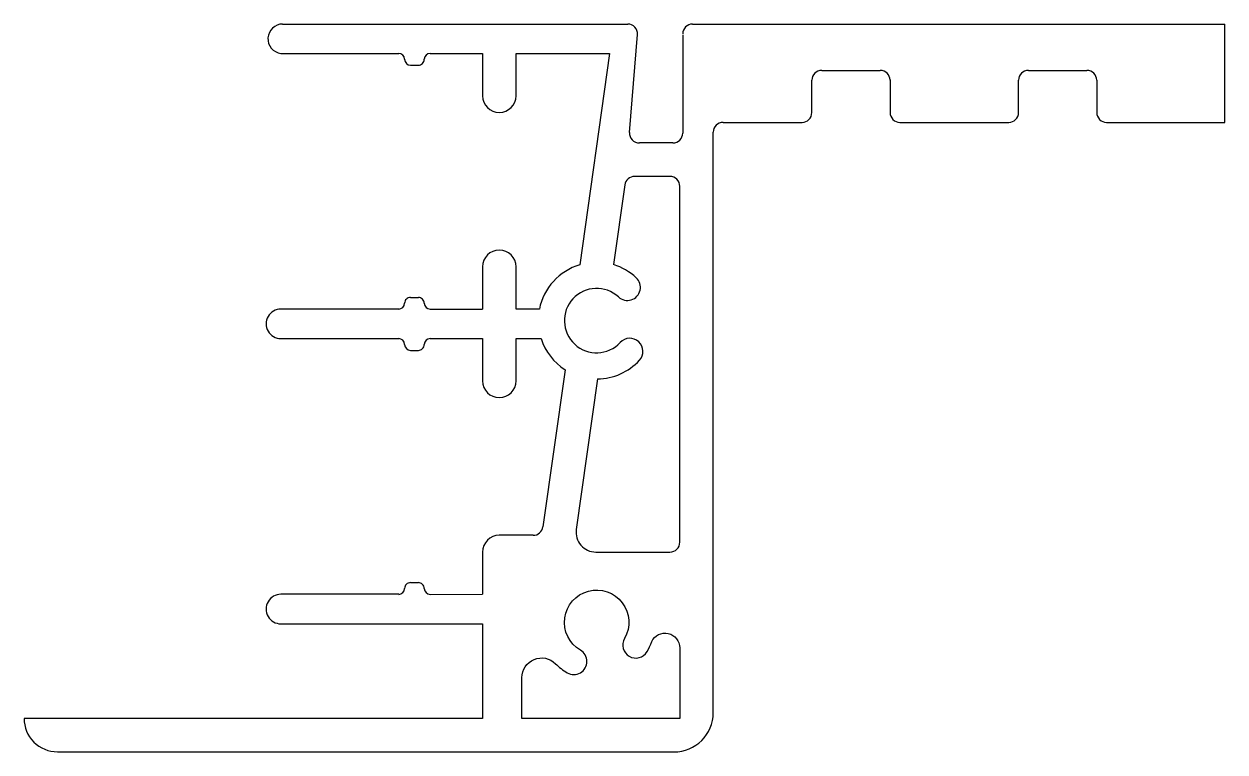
# Model space of a CAD drawing. Extents: x 651.9 to 713, y 368.7 to 405.7.
import ezdxf

# ---------------------------------------------------------------- set-up
doc = ezdxf.new("R2010")
doc.units = 0
doc.layers.get('0').update_dxf_attribs({"linetype": 'CONTINUOUS'})

msp = doc.modelspace()

# ---------------------------------------------------------------- linework, layer by layer
at = {"color": 0}
for p, q in [((665.079, 405.742), (682.611, 405.742)), ((685.908, 405.742), (712.961, 405.742)), ((712.961, 400.742), (712.961, 405.742)), ((682.705, 400.233), (683.108, 405.201)), ((685.408, 405.193), (685.408, 400.193)), ((664.987, 404.248), (670.979, 404.248)), ((672.574, 404.248), (675.237, 404.248)), ((675.237, 404.248), (675.237, 402.098)), ((676.937, 402.098), (676.937, 404.242)), ((676.937, 404.242), (681.686, 404.242)), ((681.686, 404.242), (680.177, 393.504)), ((692.469, 403.382), (695.442, 403.382)), ((702.971, 403.382), (705.944, 403.382)), ((691.969, 401.242), (691.969, 402.882)), ((695.942, 402.927), (695.942, 401.242)), ((702.471, 401.242), (702.471, 402.882)), ((706.444, 402.882), (706.444, 401.242)), ((687.457, 400.742), (691.469, 400.742)), ((696.442, 400.742), (701.971, 400.742)), ((706.944, 400.742), (712.961, 400.742)), ((686.959, 370.733), (686.957, 400.242)), ((684.908, 399.693), (683.204, 399.693)), ((684.758, 397.993), (682.959, 397.993)), ((682.464, 397.562), (681.894, 393.509)), ((685.258, 379.398), (685.258, 397.493)), ((675.237, 393.398), (675.237, 391.248)), ((676.937, 391.248), (676.937, 393.398)), ((670.979, 391.248), (664.987, 391.248)), ((672.574, 391.248), (675.237, 391.248)), ((678.124, 391.248), (676.937, 391.248)), ((664.987, 389.748), (670.985, 389.748)), ((672.566, 389.748), (675.237, 389.748)), ((675.237, 389.748), (675.237, 387.598)), ((676.937, 389.748), (678.21, 389.748)), ((676.937, 387.598), (676.937, 389.748)), ((679.427, 388.168), (678.304, 380.178)), ((681.078, 387.697), (680.001, 380.037)), ((677.809, 379.748), (676.087, 379.748)), ((675.237, 378.898), (675.237, 376.748)), ((680.991, 378.898), (684.758, 378.898)), ((670.981, 376.748), (664.987, 376.748)), ((672.574, 376.747), (675.237, 376.748)), ((664.987, 375.248), (675.237, 375.248)), ((675.237, 375.248), (675.237, 370.442)), ((675.237, 370.442), (651.937, 370.442)), ((653.637, 368.742), (684.959, 368.733))]:
    msp.add_line(p, q, dxfattribs=at)
at = {"color": 0, "linetype": 'BYBLOCK'}
for p, q in [((671.579, 403.651), (671.974, 403.651)), ((671.579, 391.844), (671.974, 391.844)), ((671.579, 389.152), (671.974, 389.152)), ((671.579, 377.344), (671.974, 377.344))]:
    msp.add_line(p, q, dxfattribs=at)
at = {"color": 0}
msp.add_lwpolyline([(677.237, 372.513, -0.666998), (678.941, 373.223, 0.064043), (679.542, 372.762, 1.000007), (680.209, 373.911, -2.414226), (682.448, 374.504, 0.999994), (683.597, 373.837, 0.047341), (683.831, 374.346, -0.798683), (685.258, 374.023), (685.258, 370.442), (677.237, 370.442), (677.237, 372.513)], format="xyb", dxfattribs=at)
for centre, radius, start, end in [((665.079, 404.992), 0.75, 90.00001, 262.91203), ((682.61, 405.242), 0.5, 355.32219, 89.8504), ((685.908, 405.242), 0.5, 90.00001, 180), ((692.469, 402.882), 0.5, 90, 180), ((695.442, 402.882), 0.5, 360, 90), ((702.971, 402.882), 0.5, 90, 180), ((705.944, 402.882), 0.5, 360, 90), ((676.087, 402.098), 0.85, 180, 360), ((691.469, 401.242), 0.5, 270.00001, 360), ((696.442, 401.242), 0.5, 180, 270.00001), ((701.971, 401.242), 0.5, 270.00001, 360), ((706.944, 401.242), 0.5, 180, 270.00001), ((687.457, 400.242), 0.5, 90, 180.01669), ((683.204, 400.193), 0.5, 175.3222, 270.00001), ((684.908, 400.193), 0.5, 270.00001, 360), ((682.959, 397.493), 0.5, 90.00001, 171.99997), ((684.758, 397.493), 0.5, 360, 90.00001), ((676.087, 393.398), 0.85, 360, 179.99999), ((681.032, 390.663), 2.966, 106.75518, 168.63742), ((680.961, 390.573), 3.081, 47.37695, 72.35779), ((682.596, 392.353), 0.664, 227.21381, 47.21382), ((681.032, 390.663), 1.638, 47.21397, 317.21345), ((664.987, 390.498), 0.75, 90.00001, 270.00002), ((681.032, 390.663), 2.966, 197.97796, 237.24482), ((682.722, 389.099), 0.664, 317.21383, 137.21383), ((681.032, 390.663), 2.966, 270.87882, 317.21509), ((676.087, 387.598), 0.85, 180, 360), ((676.087, 378.898), 0.85, 90.00001, 180), ((677.809, 380.248), 0.5, 270.00002, 351.99999), ((680.991, 379.898), 1, 171.99999, 270.00002), ((684.758, 379.398), 0.5, 270.00002, 360), ((664.987, 375.998), 0.75, 90.00001, 270.00002), ((653.637, 370.442), 1.7, 180, 270.00002), ((684.959, 370.733), 2, 270.00002, 360)]:
    msp.add_arc(centre, radius, start, end, dxfattribs=at)
at = {"color": 0, "linetype": 'BYBLOCK'}
for centre, start, end in [((670.977, 403.948), 0.36773, 90.36773), ((672.574, 403.948), 90, 178.89558), ((671.577, 403.951), 180.36773, 270.36773), ((671.974, 403.951), 270, 0.36773), ((671.577, 391.544), 89.63227, 179.63227), ((671.974, 391.544), 359.63227, 90), ((670.977, 391.548), 269.63227, 359.63227), ((672.574, 391.548), 181.10442, 270), ((670.977, 389.448), 0.36773, 90.36773), ((671.577, 389.452), 180.36773, 270.36773), ((671.974, 389.452), 270, 0.36773), ((672.574, 389.448), 90, 178.89558), ((671.577, 377.044), 89.63227, 179.63227), ((671.974, 377.044), 359.63227, 90), ((670.977, 377.047), 269.63227, 359.63227), ((672.574, 377.047), 181.10442, 270)]:
    msp.add_arc(centre, 0.3, start, end, dxfattribs=at)

doc.saveas('drawing.dxf')
